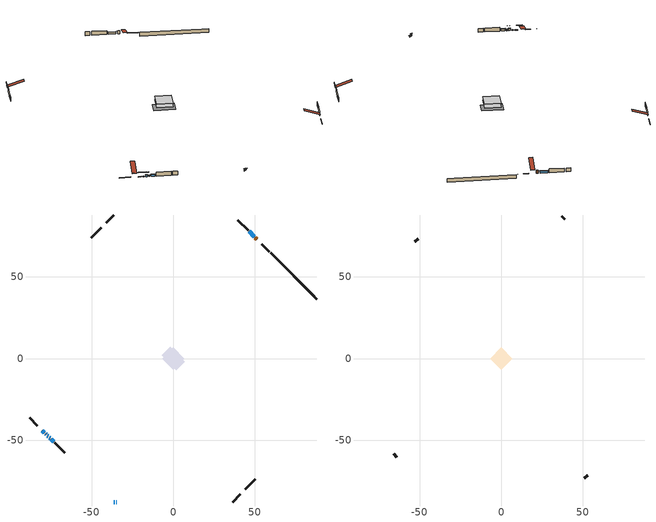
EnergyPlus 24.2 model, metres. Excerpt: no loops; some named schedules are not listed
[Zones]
conditioned space
 floor adiabatic (AdiabaticFloorConstruction): -6.81,0 0,6.81 6.81,0 0,-6.81 z0.31
 floor foundation (Slab1 construction): -7.07,1.89 -1.89,7.07 7.07,-1.89 1.89,-7.07 z-2.13
 wall outside (RimJoist1 construction): 36.4,-87.87 41.06,-83.2 / -87.87,-36.4 -83.2,-41.06 / -36.4,87.87 -41.06,83.2 / 58.94,65.33 54.27,70 z0.31:0.61
 wall outside (AdiabaticWallConstruction 1): 51.21,73.06 50.35,73.91 z0.31:2.34
 wall outside (AdiabaticWallConstruction): -36.4,-87.87 -35.89,-87.87 / 49.7,74.57 46.46,77.8 z0.31:1.58; -80.14,-44.12 -78.85,-45.42 / -78.19,-46.07 -77.76,-46.51 z0.31:0.62; -34.96,-87.87 -34.45,-87.87 z0.31:1.07; -77.1,-47.16 -76.51,-47.76 / -74.73,-49.54 -73.29,-50.98 z0.31:1.33; -75.86,-48.41 -75.38,-48.88 z0.31:0.67
 wall outside (Wall1 construction): 44.13,-80.14 50.3,-73.97 / -72.63,-51.63 -66.46,-57.81 / -44.13,80.14 -50.3,73.97 / 45.81,78.46 39.63,84.64 z0.31:2.75
 wall foundation (FoundationWall1 construction): 59.59,64.67,-2.13 59.59,64.67,0.31 85.04,39.22,0.31 85.04,39.22,0.12 87.87,36.4,0.12 87.87,36.4,-2.13
 window (WindowConstruction 4): -36.4,-87.87 -35.89,-87.87 z0.31:1.58
 window (WindowConstruction 6): -80.14,-44.13 -78.85,-45.42 z0.31:0.61
 window (WindowConstruction 7): -78.19,-46.08 -77.76,-46.51 z0.31:0.61
 window (WindowConstruction 5): -34.96,-87.87 -34.45,-87.87 z0.31:1.07
 window (WindowConstruction): 49.7,74.57 46.46,77.8 z0.31:1.58
 window (WindowConstruction 1): -77.1,-47.16 -76.51,-47.76 z0.31:1.32
 window (WindowConstruction 2): -75.85,-48.41 -75.39,-48.88 z0.31:0.67
 window (WindowConstruction 3): -74.73,-49.54 -73.29,-50.98 z0.31:1.32
 door (Door): 51.21,73.06 50.35,73.91 z0.31:2.34
 ceiling adiabatic (AdiabaticFloorConstruction): 0,-6.81 6.81,0 0,6.81 -6.81,0 z0.31
attic - vented
 floor to conditioned space (Floor1 construction Reversed): -6.81,0 0,6.81 6.81,0 0,-6.81 z2.75
 wall outside (Wall2 construction): 50.96,-73.31 52.88,-71.39 / -65.8,-58.46 -63.88,-60.38 / -50.96,73.31 -52.88,71.39 / 38.97,85.29 37.05,87.21 z0.31:2.75
 roof outside (Roof1 construction): 43.47,-80.8,2.75 36.83,-74.16,5.88 35.08,-75.91,5.88 41.72,-82.55,2.75; -80.8,-43.47,2.75 -74.16,-36.83,5.88 -75.91,-35.08,5.88 -82.55,-41.72,2.75; -43.47,80.8,2.75 -36.83,74.16,5.88 -35.08,75.91,5.88 -41.72,82.55,2.75; 51.86,72.4,2.75 45.23,65.77,5.88 46.98,64.02,5.88 53.61,70.65,2.75
shading: -35.59,-87.87 -36.7,-87.87 -36.7,-88.17 -35.59,-88.17 z1.88; -76.91,-47.36 -82.08,-42.19 -82.29,-42.4 -77.12,-47.57 z3.35; -75.82,-48.44 -80.13,-44.14 -80.34,-44.35 -76.03,-48.65 z3.35; -34.15,-87.87 -35.26,-87.87 -35.26,-88.17 -34.15,-88.17 z1.37; 46.25,78.02 49.91,74.36 50.12,74.57 46.46,78.23 z1.88; -76.3,-47.97 -77.31,-46.95 -77.53,-47.16 -76.51,-48.18 z1.62; -75.17,-49.09 -76.07,-48.2 -76.28,-48.41 -75.39,-49.3 z0.97; -73.08,-51.19 -74.94,-49.33 -75.15,-49.54 -73.29,-51.4 z1.62
[Building]
Building 1: Terrain=Suburbs
[Site:Location]
Montreal Intl AP_QC: Latitude {deg}=45.47; Longitude {deg}=-73.74; Time Zone {hr}=-5; Elevation {m}=36; Keep Site Location Information=Yes
[Site:GroundTemperature:Shallow]
2.07863, -0.316383, -0.508184, 0.628371, 5.19101, 9.73239, 13.6695, 16.1636, 16.3755, 14.347, 10.5102, 6.10817
[Site:WaterMainsTemperature]
Calculation Method=Schedule; Temperature Schedule=mains temperature schedule
[Material] Roughness=Rough; Thermal Absorptance=0.9
Name | Thickness {m} | Conductivity {W/m-K} | Density {kg/m3} | Specific Heat {J/kg-K} | Solar Absorptance | Visible Absorptance
asphalt or fiberglass shingles | 0.00635 | 0.162714 | 1121.4 | 1465.45 | 0.4 | 0.4
ceiling stud and cavity | 0.1397 | 0.0760664 | 65.682 | 1177.47 | 0.7 | 0.7
concrete 4.0 in. | 0.1016 | 1.803125 | 2242.8 | 837.4 | 0.7 | 0.7
concrete 8.0 in. | 0.2032 | 1.803125 | 2242.8 | 837.4 | 0.7 | 0.7
door material | 0.04445 | 0.0451087 | 512.64 | 1214.23 | 0.7 | 0.7
exterior vertical ins | 0.0371966 | 0.029427 | 32.04 | 1214.23 | 0.7 | 0.7
floor covering | 0.0127 | 0.0433444 | 54.468 | 1339.84 | 0.6 | 0.6
floor rigid ins; wall rigid ins | 0.512978 | 0.029427 | 32.04 | 1214.23 | 0.7 | 0.7
floor stud and cavity | 0.1397 | 1.75129 | 37.0049 | 1207.88 | 0.7 | 0.7
furniture material conditioned space 1 | 0.1524 | 0.115458 | 640.8 | 1214.23 | 0.6 | 0.6
gypsum board | 0.0127 | 0.160291 | 801 | 837.4 | 0.6 | 0.6
gypsum board 1 | 0.0127 | 0.160291 | 801 | 837.4 | 0.7 | 0.7
osb sheathing 0.5 in. | 0.0127 | 0.115458 | 512.64 | 1214.23 | 0.7 | 0.7
osb sheathing 0.75 in. | 0.01905 | 0.115458 | 512.64 | 1214.23 | 0.7 | 0.7
osb sheathing 2.0 in. | 0.0508 | 0.115458 | 512.64 | 1214.23 | 0.7 | 0.7
rim joist stud and cavity | 0.0508 | 0.0448274 | 125.044 | 1163.47 | 0.6 | 0.6
wall stud and cavity | 0.1397 | 0.09204 | 139.0536 | 1170.24 | 0.7 | 0.7
wall stud and cavity 1 | 0.0889 | 6.1454 | 50.32683 | 1063.81 | 0.6 | 0.6
wall stud and cavity 2 | 0.0889 | 0.380278 | 52.3479 | 1209.89 | 0.7 | 0.7
wall stud and cavity 3 | 0.0889 | 0.391764 | 83.0341 | 1211.67 | 0.7 | 0.7
wood siding | 0.0254 | 0.102417 | 544.68 | 1172.36 | 0.4 | 0.4
wood siding 1 | 0.00254 | 0.102417 | 544.68 | 1172.36 | 0.4 | 0.4
wood siding 2; wood siding 3; wood siding 4 | 0.0254 | 0.102417 | 544.68 | 1172.36 | 0.7 | 0.7
[WindowMaterial:SimpleGlazingSystem]
Name | U-Factor {W/m2-K} | Solar Heat Gain Coefficient
WindowMaterial | 3.30119 | 0.66
WindowMaterial 1 | 3.304596 | 0.64
WindowMaterial 2 | 3.30232 | 0.52
WindowMaterial 3 | 3.30119 | 0.67
WindowMaterial 4 | 2.98606 | 0.6
WindowMaterial 5 | 3.05363 | 0.58
WindowMaterial 6 | 3.32674 | 0.54
WindowMaterial 7 | 3.29835 | 0.49
[Construction]
AdiabaticFloorConstruction: floor stud and cavity, floor rigid ins, osb sheathing 0.75 in., floor covering
AdiabaticWallConstruction: wood siding 3, wall rigid ins, wall stud and cavity 2, gypsum board
AdiabaticWallConstruction 1: wood siding 4, wall rigid ins, wall stud and cavity 2, gypsum board
Door: door material
Floor1 construction Reversed: gypsum board, ceiling stud and cavity
FoundationWall1 construction: concrete 8.0 in., gypsum board 1
furniture construction conditioned space 1: furniture material conditioned space 1
PartitionWallConstruction: gypsum board, wall stud and cavity 3, gypsum board
RimJoist1 construction: wood siding 2, osb sheathing 2.0 in., rim joist stud and cavity
Roof1 construction: asphalt or fiberglass shingles
Slab1 construction: concrete 4.0 in.
Wall1 construction: wood siding, osb sheathing 0.5 in., wall stud and cavity, gypsum board
Wall2 construction: wood siding 1, wall stud and cavity 1
WindowConstruction: WindowMaterial
WindowConstruction 1: WindowMaterial 1
WindowConstruction 2: WindowMaterial 2
WindowConstruction 3: WindowMaterial 3
WindowConstruction 4: WindowMaterial 4
WindowConstruction 5: WindowMaterial 5
WindowConstruction 6: WindowMaterial 6
WindowConstruction 7: WindowMaterial 7
[Zone] Multiplier=1; Part of Total Floor Area=Yes
Name | Volume {m3}
attic - vented | 47.1391
conditioned space | 481
[Space]
Name | Zone | Volume {m3}
attic - vented 1 | attic - vented | 47.1391
conditioned space 1 | conditioned space | 481
[ZoneInfiltration:EffectiveLeakageArea]
infil attic - vented 1: Zone or Space=attic - vented 1; Schedule=Always On Discrete; Effective Air Leakage Area {cm2}=3713.2; Stack Coefficient=0.000387086; Wind Coefficient=1.3293e-05
[ZoneMixing]
whole house fan mix: Zone or Space=attic - vented; Schedule=Always On Continuous; Design Flow Rate Calculation Method=Flow/Zone; Design Flow Rate {m3/s}=0; Source Zone or Space=conditioned space
[SurfaceProperty:ExposedFoundationPerimeter]
Slab1: Exposed Perimeter Calculation Method=TotalExposedPerimeter; Total Exposed Perimeter {m}=39.991
[InternalMass] Zone or ZoneList=conditioned space; Space or SpaceList=conditioned space 1
Name | Construction | Surface Area {m2}
furniture mass conditioned space 1 | furniture construction conditioned space 1 | 74.252
partition wall mass | PartitionWallConstruction | 185.63
[Lights]
interior lighting: Zone or ZoneList or Space or SpaceList=conditioned space 1; Schedule=interior lighting schedule; Design Level Calculation Method=LightingLevel; Lighting Level {W}=343.2; Return Air Fraction=0; Fraction Radiant=0.6; Fraction Visible=0.2; Fraction Replaceable=1
[People]
occupants: Zone or ZoneList or Space or SpaceList=conditioned space 1; Number of People Schedule=occupants schedule; Number of People Calculation Method=People; Number of People=3; Fraction Radiant=0.314171; Sensible Heat Fraction=0.56303; Activity Level Schedule=occupants activity schedule; Carbon Dioxide Generation Rate {m3/s-W}=0; Enable ASHRAE 55 Comfort Warnings=No; Mean Radiant Temperature Calculation Type=EnclosureAveraged
[ElectricEquipment] Zone or ZoneList or Space or SpaceList=conditioned space 1; Design Level Calculation Method=EquipmentLevel
Name | Schedule | Design Level {W} | Fraction Latent | Fraction Radiant | Fraction Lost
clothes dryer | clothes dryer schedule | 140.772 | 0.015 | 0.081 | 0.85
clothes washer | clothes washer schedule | 32.1985 | 0.03 | 0.162 | 0.7
cooking range | cooking range schedule | 215.147 | 0.08 | 0.432 | 0.2
dishwasher | dishwasher schedule | 66.8632 | 0.3 | 0.18 | 0.4
fridge | fridge schedule | 72.9452 | 0 | 0.6 | 0
mech vent bath fan 0 | mech vent bath fan 0 schedule | 50.2 | 0 | 0 | 1
mech vent bath fan 1 | mech vent bath fan 1 schedule | 50.2 | 0 | 0 | 1
mech vent house fan | mech vent house fan schedule | 0 | 0 | 0 | 1
mech vent house fan cfis | mech vent house fan cfis schedule | 0 | 0 | 0 | 0
misc plug loads | misc plug loads schedule | 494.7 | 0.045 | 0.513 | 0.1
whole house fan | Always On Discrete | 0 | 0 | 0 | 1
[OtherEquipment] Zone or ZoneList or Space or SpaceList=conditioned space 1; Design Level Calculation Method=EquipmentLevel
Name | Fuel Type | Schedule | Design Level {W} | Fraction Latent | Fraction Radiant | Fraction Lost
clothes dryer 1 | Electricity | clothes dryer schedule | 0 | 0.015 | 0.081 | 0.85
cooking range 1 | Electricity | cooking range schedule | 0 | 0.08 | 0.432 | 0.2
general water use latent | None | general water use schedule | 62.594 | 1 | 0 | 0
general water use sensible | None | general water use schedule | -61.6891 | 0 | 0.6 | 0
mech vent house fan latent load | None | Always On Discrete | 0 | 1 | 0 | 0
mech vent house fan sensible load | None | Always On Discrete | 0 | 0 | 0 | 0
water heater energy adjustment1 | Electricity | Always On Discrete | 0.01 | 0 | 0 | 1
[ZoneInfiltration:DesignFlowRate] Zone or ZoneList or Space or SpaceList=conditioned space 1; Schedule=Always On Discrete; Design Flow Rate Calculation Method=Flow/Zone; Design Flow Rate {m3/s}=0
infil flow; natural vent flow; whole house fan flow
[AvailabilityManager:Scheduled]
air source heat pump airloop Availability Manager: Schedule=Always On Discrete
[Foundation:Kiva]
Foundation Kiva 1: Initial Indoor Air Temperature {C}=18; Wall Height Above Grade {m}=0.309982; Wall Depth Below Slab {m}=0.2032; Custom Block Material Name 1=exterior vertical ins; Custom Block Depth 1 {m}=2.43998; Custom Block X Position 1 {m}=0.2159; Custom Block Z Position 1 {m}=0
[Foundation:Kiva:Settings]
Soil Conductivity {W/m-K}=0.849921; Soil Density {kg/m3}=1842.3; Soil Specific Heat {J/kg-K}=418.7; Ground Solar Absorptivity=0.9; Ground Thermal Absorptivity=0.9; Ground Surface Roughness {m}=0.03; Far-Field Width {m}=40; Deep-Ground Boundary Condition=ZeroFlux; Deep-Ground Depth {m}=40; Minimum Cell Dimension {m}=0.2; Maximum Cell Growth Coefficient=3; Simulation Timestep=Timestep
[Exterior:Lights]
exterior lighting: Schedule=exterior lighting schedule; Design Level {W}=75.6
[EnergyManagementSystem:GlobalVariable]
air_source_heat_pump_airloop_Fan_RTF
infil_program_Qfan
infil_program_Qinf
natural_vent_program_Qnv
natural_vent_program_Qwhf
[EnergyManagementSystem:Sensor]
Name | Output:Variable or Output:Meter Index Key | Output:Variable or Output:Meter
airflow_gain | infil flow | Infiltration Sensible Heat Gain Energy
airflow_gain_1 | natural vent flow | Infiltration Sensible Heat Gain Energy
airflow_gain_2 | whole house fan flow | Infiltration Sensible Heat Gain Energy
airflow_loss | infil flow | Infiltration Sensible Heat Loss Energy
airflow_loss_1 | natural vent flow | Infiltration Sensible Heat Loss Energy
airflow_loss_2 | whole house fan flow | Infiltration Sensible Heat Loss Energy
clg_load_cond |  | Cooling:EnergyTransfer:Zone:CONDITIONED SPACE
clg_sp_s; clg_sp_s_1 | cooling setpoint | Schedule Value
clothes_dryer_exhaust_0_sch_s | clothes dryer exhaust 0 schedule | Schedule Value
cool_season | cooling season schedule | Schedule Value
htg_load_cond |  | Heating:EnergyTransfer:Zone:CONDITIONED SPACE
htg_sp_s; htg_sp_s_1 | heating setpoint | Schedule Value
ig_ee_conv | clothes dryer | Electric Equipment Convective Heating Energy
ig_ee_conv_2 | cooking range | Electric Equipment Convective Heating Energy
ig_ee_conv_4 | fridge | Electric Equipment Convective Heating Energy
ig_ee_conv_5 | misc plug loads | Electric Equipment Convective Heating Energy
ig_ee_conv_6 | whole house fan | Electric Equipment Convective Heating Energy
ig_ee_rad | clothes dryer | Electric Equipment Radiant Heating Energy
ig_ee_rad_2 | cooking range | Electric Equipment Radiant Heating Energy
ig_ee_rad_4 | fridge | Electric Equipment Radiant Heating Energy
ig_ee_rad_5 | misc plug loads | Electric Equipment Radiant Heating Energy
ig_ee_rad_6 | whole house fan | Electric Equipment Radiant Heating Energy
ig_lgt_conv | interior lighting | Lights Convective Heating Energy
ig_lgt_rad | interior lighting | Lights Radiant Heating Energy
ig_lgt_vis | interior lighting | Lights Visible Radiation Heating Energy
ig_oe_conv | clothes dryer 1 | Other Equipment Convective Heating Energy
ig_oe_conv_1 | cooking range 1 | Other Equipment Convective Heating Energy
ig_oe_conv_2 | general water use latent | Other Equipment Convective Heating Energy
ig_oe_conv_3 | general water use sensible | Other Equipment Convective Heating Energy
ig_oe_conv_4 | water heater energy adjustment1 | Other Equipment Convective Heating Energy
ig_oe_rad | clothes dryer 1 | Other Equipment Radiant Heating Energy
ig_oe_rad_1 | cooking range 1 | Other Equipment Radiant Heating Energy
ig_oe_rad_2 | general water use latent | Other Equipment Radiant Heating Energy
ig_oe_rad_3 | general water use sensible | Other Equipment Radiant Heating Energy
ig_oe_rad_4 | water heater energy adjustment1 | Other Equipment Radiant Heating Energy
ig_ppl_conv | occupants | People Convective Heating Energy
ig_ppl_rad | occupants | People Radiant Heating Energy
im_conv | furniture mass conditioned space 1 | Surface Inside Face Convection Heat Gain Energy
im_conv_1 | partition wall mass | Surface Inside Face Convection Heat Gain Energy
im_ig | furniture mass conditioned space 1 | Surface Inside Face Internal Gains Radiation Heat Gain Energy
im_ig_1 | partition wall mass | Surface Inside Face Internal Gains Radiation Heat Gain Energy
im_lgt | furniture mass conditioned space 1 | Surface Inside Face Lights Radiation Heat Gain Energy
im_lgt_1 | partition wall mass | Surface Inside Face Lights Radiation Heat Gain Energy
im_sol | furniture mass conditioned space 1 | Surface Inside Face Solar Radiation Heat Gain Energy
im_sol_1 | partition wall mass | Surface Inside Face Solar Radiation Heat Gain Energy
im_surf | furniture mass conditioned space 1 | Surface Inside Face Net Surface Thermal Radiation Heat Gain Energy
im_surf_1 | partition wall mass | Surface Inside Face Net Surface Thermal Radiation Heat Gain Energy
mech_vent_bath_fan_0_sch_s | mech vent bath fan 0 schedule | Schedule Value
mech_vent_bath_fan_1_sch_s | mech vent bath fan 1 schedule | Schedule Value
mv_conv | mech vent bath fan 0 | Electric Equipment Convective Heating Energy
mv_conv_1 | mech vent bath fan 1 | Electric Equipment Convective Heating Energy
mv_conv_2 | mech vent house fan | Electric Equipment Convective Heating Energy
mv_conv_3 | mech vent house fan cfis | Electric Equipment Convective Heating Energy
mv_conv_4 | mech vent house fan latent load | Other Equipment Convective Heating Energy
mv_conv_5 | mech vent house fan sensible load | Other Equipment Convective Heating Energy
mv_rad | mech vent bath fan 0 | Electric Equipment Radiant Heating Energy
mv_rad_1 | mech vent bath fan 1 | Electric Equipment Radiant Heating Energy
mv_rad_2 | mech vent house fan | Electric Equipment Radiant Heating Energy
mv_rad_3 | mech vent house fan cfis | Electric Equipment Radiant Heating Energy
mv_rad_4 | mech vent house fan latent load | Other Equipment Radiant Heating Energy
mv_rad_5 | mech vent house fan sensible load | Other Equipment Radiant Heating Energy
natural_vent_s | natural vent schedule | Schedule Value
out_pb_s |  | Site Outdoor Air Barometric Pressure
out_wt_s |  | Site Outdoor Air Humidity Ratio
site_vw_s |  | Site Wind Speed
ss_back_out | Window1 | Surface Window Shortwave from Zone Back Out Window Heat Transfer Rate
ss_back_out_1 | Window10 | Surface Window Shortwave from Zone Back Out Window Heat Transfer Rate
ss_back_out_2 | Window11 | Surface Window Shortwave from Zone Back Out Window Heat Transfer Rate
ss_back_out_3 | Window2 | Surface Window Shortwave from Zone Back Out Window Heat Transfer Rate
ss_back_out_4 | Window3 | Surface Window Shortwave from Zone Back Out Window Heat Transfer Rate
ss_back_out_5 | Window7 | Surface Window Shortwave from Zone Back Out Window Heat Transfer Rate
ss_back_out_6 | Window8 | Surface Window Shortwave from Zone Back Out Window Heat Transfer Rate
ss_back_out_7 | Window9 | Surface Window Shortwave from Zone Back Out Window Heat Transfer Rate
ss_conv | Door1 | Surface Inside Face Convection Heat Gain Energy
ss_conv_1 | Window1 | Surface Inside Face Convection Heat Gain Energy
ss_conv_2 | Window10 | Surface Inside Face Convection Heat Gain Energy
ss_conv_3 | Window11 | Surface Inside Face Convection Heat Gain Energy
ss_conv_4 | Window2 | Surface Inside Face Convection Heat Gain Energy
ss_conv_5 | Window3 | Surface Inside Face Convection Heat Gain Energy
ss_conv_6 | Window7 | Surface Inside Face Convection Heat Gain Energy
ss_conv_7 | Window8 | Surface Inside Face Convection Heat Gain Energy
ss_conv_8 | Window9 | Surface Inside Face Convection Heat Gain Energy
ss_ig | Door1 | Surface Inside Face Internal Gains Radiation Heat Gain Energy
ss_ig_1 | Window1 | Surface Inside Face Internal Gains Radiation Heat Gain Energy
ss_ig_2 | Window10 | Surface Inside Face Internal Gains Radiation Heat Gain Energy
ss_ig_3 | Window11 | Surface Inside Face Internal Gains Radiation Heat Gain Energy
ss_ig_4 | Window2 | Surface Inside Face Internal Gains Radiation Heat Gain Energy
ss_ig_5 | Window3 | Surface Inside Face Internal Gains Radiation Heat Gain Energy
ss_ig_6 | Window7 | Surface Inside Face Internal Gains Radiation Heat Gain Energy
ss_ig_7 | Window8 | Surface Inside Face Internal Gains Radiation Heat Gain Energy
ss_ig_8 | Window9 | Surface Inside Face Internal Gains Radiation Heat Gain Energy
ss_lgt | Door1 | Surface Inside Face Lights Radiation Heat Gain Energy
ss_sol | Door1 | Surface Inside Face Solar Radiation Heat Gain Energy
ss_surf | Door1 | Surface Inside Face Net Surface Thermal Radiation Heat Gain Energy
ss_surf_1 | Window1 | Surface Inside Face Net Surface Thermal Radiation Heat Gain Energy
ss_surf_2 | Window10 | Surface Inside Face Net Surface Thermal Radiation Heat Gain Energy
ss_surf_3 | Window11 | Surface Inside Face Net Surface Thermal Radiation Heat Gain Energy
ss_surf_4 | Window2 | Surface Inside Face Net Surface Thermal Radiation Heat Gain Energy
ss_surf_5 | Window3 | Surface Inside Face Net Surface Thermal Radiation Heat Gain Energy
ss_surf_6 | Window7 | Surface Inside Face Net Surface Thermal Radiation Heat Gain Energy
ss_surf_7 | Window8 | Surface Inside Face Net Surface Thermal Radiation Heat Gain Energy
ss_surf_8 | Window9 | Surface Inside Face Net Surface Thermal Radiation Heat Gain Energy
ss_trans_in | Window1 | Surface Window Transmitted Solar Radiation Rate
ss_trans_in_1 | Window10 | Surface Window Transmitted Solar Radiation Rate
ss_trans_in_2 | Window11 | Surface Window Transmitted Solar Radiation Rate
ss_trans_in_3 | Window2 | Surface Window Transmitted Solar Radiation Rate
ss_trans_in_4 | Window3 | Surface Window Transmitted Solar Radiation Rate
ss_trans_in_5 | Window7 | Surface Window Transmitted Solar Radiation Rate
ss_trans_in_6 | Window8 | Surface Window Transmitted Solar Radiation Rate
ss_trans_in_7 | Window9 | Surface Window Transmitted Solar Radiation Rate
ss_trans_out | Window1 | Surface Inside Face Initial Transmitted Diffuse Transmitted Out Window Solar Radiation Rate
ss_trans_out_1 | Window10 | Surface Inside Face Initial Transmitted Diffuse Transmitted Out Window Solar Radiation Rate
ss_trans_out_2 | Window11 | Surface Inside Face Initial Transmitted Diffuse Transmitted Out Window Solar Radiation Rate
ss_trans_out_3 | Window2 | Surface Inside Face Initial Transmitted Diffuse Transmitted Out Window Solar Radiation Rate
ss_trans_out_4 | Window3 | Surface Inside Face Initial Transmitted Diffuse Transmitted Out Window Solar Radiation Rate
ss_trans_out_5 | Window7 | Surface Inside Face Initial Transmitted Diffuse Transmitted Out Window Solar Radiation Rate
ss_trans_out_6 | Window8 | Surface Inside Face Initial Transmitted Diffuse Transmitted Out Window Solar Radiation Rate
ss_trans_out_7 | Window9 | Surface Inside Face Initial Transmitted Diffuse Transmitted Out Window Solar Radiation Rate
s_conv | Floor1 | Surface Inside Face Convection Heat Gain Energy
s_conv_1 | FoundationWall1 | Surface Inside Face Convection Heat Gain Energy
s_conv_10 | Wall1:225 | Surface Inside Face Convection Heat Gain Energy
s_conv_11 | Wall1:315 | Surface Inside Face Convection Heat Gain Energy
s_conv_12 | Wall1:45 | Surface Inside Face Convection Heat Gain Energy
s_conv_2 | inferred conditioned ceiling | Surface Inside Face Convection Heat Gain Energy
s_conv_3 | inferred conditioned floor | Surface Inside Face Convection Heat Gain Energy
s_conv_4 | RimJoist1:135 | Surface Inside Face Convection Heat Gain Energy
s_conv_5 | RimJoist1:225 | Surface Inside Face Convection Heat Gain Energy
s_conv_6 | RimJoist1:315 | Surface Inside Face Convection Heat Gain Energy
s_conv_7 | RimJoist1:45 | Surface Inside Face Convection Heat Gain Energy
s_conv_8 | Slab1 | Surface Inside Face Convection Heat Gain Energy
s_conv_9 | Wall1:135 | Surface Inside Face Convection Heat Gain Energy
s_ig | Floor1 | Surface Inside Face Internal Gains Radiation Heat Gain Energy
s_ig_1 | FoundationWall1 | Surface Inside Face Internal Gains Radiation Heat Gain Energy
s_ig_10 | Wall1:225 | Surface Inside Face Internal Gains Radiation Heat Gain Energy
s_ig_11 | Wall1:315 | Surface Inside Face Internal Gains Radiation Heat Gain Energy
s_ig_12 | Wall1:45 | Surface Inside Face Internal Gains Radiation Heat Gain Energy
s_ig_2 | inferred conditioned ceiling | Surface Inside Face Internal Gains Radiation Heat Gain Energy
s_ig_3 | inferred conditioned floor | Surface Inside Face Internal Gains Radiation Heat Gain Energy
s_ig_4 | RimJoist1:135 | Surface Inside Face Internal Gains Radiation Heat Gain Energy
s_ig_5 | RimJoist1:225 | Surface Inside Face Internal Gains Radiation Heat Gain Energy
s_ig_6 | RimJoist1:315 | Surface Inside Face Internal Gains Radiation Heat Gain Energy
s_ig_7 | RimJoist1:45 | Surface Inside Face Internal Gains Radiation Heat Gain Energy
s_ig_8 | Slab1 | Surface Inside Face Internal Gains Radiation Heat Gain Energy
s_ig_9 | Wall1:135 | Surface Inside Face Internal Gains Radiation Heat Gain Energy
s_lgt | Floor1 | Surface Inside Face Lights Radiation Heat Gain Energy
s_lgt_1 | FoundationWall1 | Surface Inside Face Lights Radiation Heat Gain Energy
s_lgt_10 | Wall1:225 | Surface Inside Face Lights Radiation Heat Gain Energy
s_lgt_11 | Wall1:315 | Surface Inside Face Lights Radiation Heat Gain Energy
s_lgt_12 | Wall1:45 | Surface Inside Face Lights Radiation Heat Gain Energy
s_lgt_2 | inferred conditioned ceiling | Surface Inside Face Lights Radiation Heat Gain Energy
s_lgt_3 | inferred conditioned floor | Surface Inside Face Lights Radiation Heat Gain Energy
s_lgt_4 | RimJoist1:135 | Surface Inside Face Lights Radiation Heat Gain Energy
s_lgt_5 | RimJoist1:225 | Surface Inside Face Lights Radiation Heat Gain Energy
s_lgt_6 | RimJoist1:315 | Surface Inside Face Lights Radiation Heat Gain Energy
s_lgt_7 | RimJoist1:45 | Surface Inside Face Lights Radiation Heat Gain Energy
s_lgt_8 | Slab1 | Surface Inside Face Lights Radiation Heat Gain Energy
s_lgt_9 | Wall1:135 | Surface Inside Face Lights Radiation Heat Gain Energy
s_sol | Floor1 | Surface Inside Face Solar Radiation Heat Gain Energy
s_sol_1 | FoundationWall1 | Surface Inside Face Solar Radiation Heat Gain Energy
s_sol_10 | Wall1:225 | Surface Inside Face Solar Radiation Heat Gain Energy
s_sol_11 | Wall1:315 | Surface Inside Face Solar Radiation Heat Gain Energy
s_sol_12 | Wall1:45 | Surface Inside Face Solar Radiation Heat Gain Energy
s_sol_2 | inferred conditioned ceiling | Surface Inside Face Solar Radiation Heat Gain Energy
s_sol_3 | inferred conditioned floor | Surface Inside Face Solar Radiation Heat Gain Energy
s_sol_4 | RimJoist1:135 | Surface Inside Face Solar Radiation Heat Gain Energy
s_sol_5 | RimJoist1:225 | Surface Inside Face Solar Radiation Heat Gain Energy
s_sol_6 | RimJoist1:315 | Surface Inside Face Solar Radiation Heat Gain Energy
s_sol_7 | RimJoist1:45 | Surface Inside Face Solar Radiation Heat Gain Energy
s_sol_8 | Slab1 | Surface Inside Face Solar Radiation Heat Gain Energy
s_sol_9 | Wall1:135 | Surface Inside Face Solar Radiation Heat Gain Energy
s_surf | Floor1 | Surface Inside Face Net Surface Thermal Radiation Heat Gain Energy
s_surf_1 | FoundationWall1 | Surface Inside Face Net Surface Thermal Radiation Heat Gain Energy
s_surf_10 | Wall1:225 | Surface Inside Face Net Surface Thermal Radiation Heat Gain Energy
s_surf_11 | Wall1:315 | Surface Inside Face Net Surface Thermal Radiation Heat Gain Energy
s_surf_12 | Wall1:45 | Surface Inside Face Net Surface Thermal Radiation Heat Gain Energy
